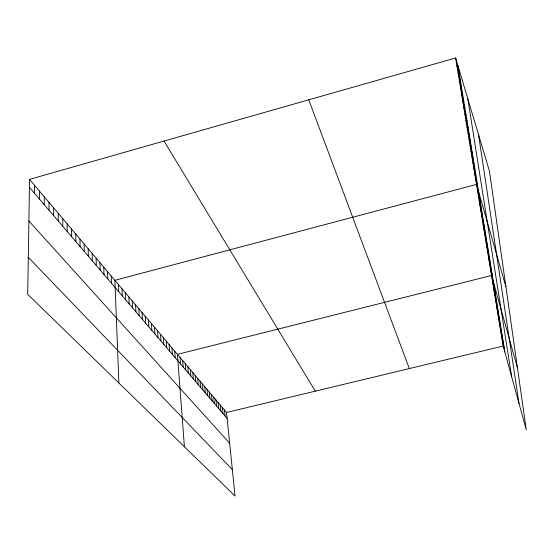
<?xml version="1.0" encoding="UTF-8"?>
<svg xmlns="http://www.w3.org/2000/svg" width="554" height="554" viewBox="0 0 554 554"><rect width="100%" height="100%" fill="white"/><g stroke="black" fill="none" stroke-linecap="round" stroke-linejoin="round"><path stroke-width="0.83" d="M48.987 210.195L49.008 202.39M44.23 204.627L44.278 196.781M39.382 198.962L39.459 191.082M34.452 193.201L34.549 185.271M29.556 179.364L27.7 294.306L235.048 496.031L226.538 412.481L29.556 179.364L455.63 57.969L489.459 171.179L526.3 429.939L503.205 346.028L455.63 57.969M226.538 412.481L503.205 346.028M28.296 257.326L232.361 469.647M28.884 220.998L229.675 443.269M29.424 187.328L227.14 418.415M164.032 141.048L315.295 391.159M308.758 99.817L409.323 368.576M456.863 65.448L459.183 73.218M458.075 72.782L460.374 80.524M459.266 79.977L461.551 87.684M460.429 87.04L462.701 94.713M461.572 93.972L463.83 101.611M462.701 100.773L464.938 108.383M463.802 107.455L466.032 115.031M464.889 114.013L467.098 121.555M465.949 120.46L468.151 127.967M466.994 126.783L469.183 134.262M468.019 133.002L470.194 140.446M469.03 139.116L471.191 146.519M470.021 145.12L472.167 152.488M470.997 151.02L473.13 158.361M471.953 156.824L474.072 164.129M472.894 162.523L475 169.801M473.822 168.132L475.914 175.376M474.736 173.651L476.814 180.86M475.63 179.074L477.693 186.248M505.906 286.716L476.509 184.413L114.865 280.317L118.895 383.029M477.382 189.662L479.418 196.774M478.234 194.835L480.263 201.912M479.071 199.918L481.087 206.961M479.902 204.925L481.904 211.933M480.713 209.848L482.707 216.829M481.516 214.703L483.497 221.648M482.305 219.474L484.272 226.392M483.081 224.183L485.034 231.066M483.843 228.809L485.789 235.665M484.598 233.373L486.53 240.194M485.339 237.867L487.264 244.66M486.073 242.299L487.984 249.058M486.793 246.662L488.69 253.386M487.506 250.955L489.39 257.658M488.206 255.193L490.082 261.862M488.891 259.369L490.761 266.01M489.57 263.482L491.433 270.096M490.242 267.54L492.091 274.119M490.899 271.543L492.741 278.094M517.484 368.022L491.557 275.49L177.425 354.352L184.406 446.759M492.187 279.306L494.002 285.795M492.804 283.073L494.611 289.534M493.42 286.785L495.221 293.218M494.023 290.448L495.816 296.854M494.625 294.063L496.398 300.441M495.214 297.637L496.98 303.987M495.795 301.154L497.554 307.477M496.37 304.631L498.115 310.926M496.938 308.066L498.676 314.333M497.492 311.452L499.223 317.691M498.046 314.797L499.77 321.008M498.593 318.1L500.304 324.284M499.133 321.362L500.837 327.518M499.66 324.575L501.356 330.71M500.186 327.76L501.876 333.861M500.705 330.897L502.388 336.977M501.218 334L502.887 340.052M501.723 337.061L503.385 343.092M502.222 340.087L503.877 346.091M502.72 343.078L504.362 349.055M457.964 65.774L504.846 351.984M467.839 98.834L511.709 376.914M478.538 134.629L518.994 403.402M224.467 410.029L225.069 415.992M222.376 407.557L222.971 413.547M220.263 405.05L220.852 411.068M218.117 402.516L218.705 408.554M215.949 399.946L216.538 406.02M213.761 397.356L214.343 403.451M211.538 394.725L212.113 400.854M209.294 392.073L209.862 398.222M207.023 389.379L207.584 395.563M204.717 386.657L205.278 392.862M202.39 383.901L202.944 390.134M200.036 381.11L200.583 387.371M197.646 378.285L198.194 384.58M195.23 375.425L195.77 381.748M192.778 372.53L193.311 378.881M190.306 369.594L190.832 375.972M187.792 366.623L188.312 373.029M185.251 363.618L185.763 370.051M182.675 360.571L183.18 367.039M180.064 357.482L180.569 363.978M174.697 351.125L175.182 357.683M171.927 347.85L172.405 354.442M169.122 344.533L169.593 351.153M166.283 341.167L166.747 347.822M163.402 337.76L163.852 344.443M160.48 334.304L160.923 341.022M157.516 330.8L157.952 337.545M154.518 327.241L154.94 334.027M151.471 323.64L151.886 330.454M148.375 319.983L148.784 326.832M145.245 316.272L145.64 323.155M142.066 312.511L142.447 319.423M138.839 308.689L139.213 315.642M135.564 304.818L135.924 311.798M132.24 300.884L132.593 307.906M128.867 296.896L129.207 303.945M125.446 292.844L125.772 299.936M121.97 288.731L122.282 295.857M118.445 284.555L118.743 291.716M111.229 276.017L111.493 283.246M107.531 271.64L107.788 278.911M103.778 267.201L104.02 274.507M99.969 262.693L100.191 270.033M96.098 258.109L96.299 265.491M92.158 253.455L92.345 260.872M88.162 248.718L88.328 256.177M84.097 243.905L84.25 251.398M79.963 239.016L80.095 246.551M75.766 234.044L75.877 241.613M71.494 228.996L71.584 236.6M67.152 223.851L67.221 231.496M62.734 218.622L62.782 226.309M58.239 213.304L58.26 221.032M53.662 207.895L53.669 215.658"/></g></svg>
